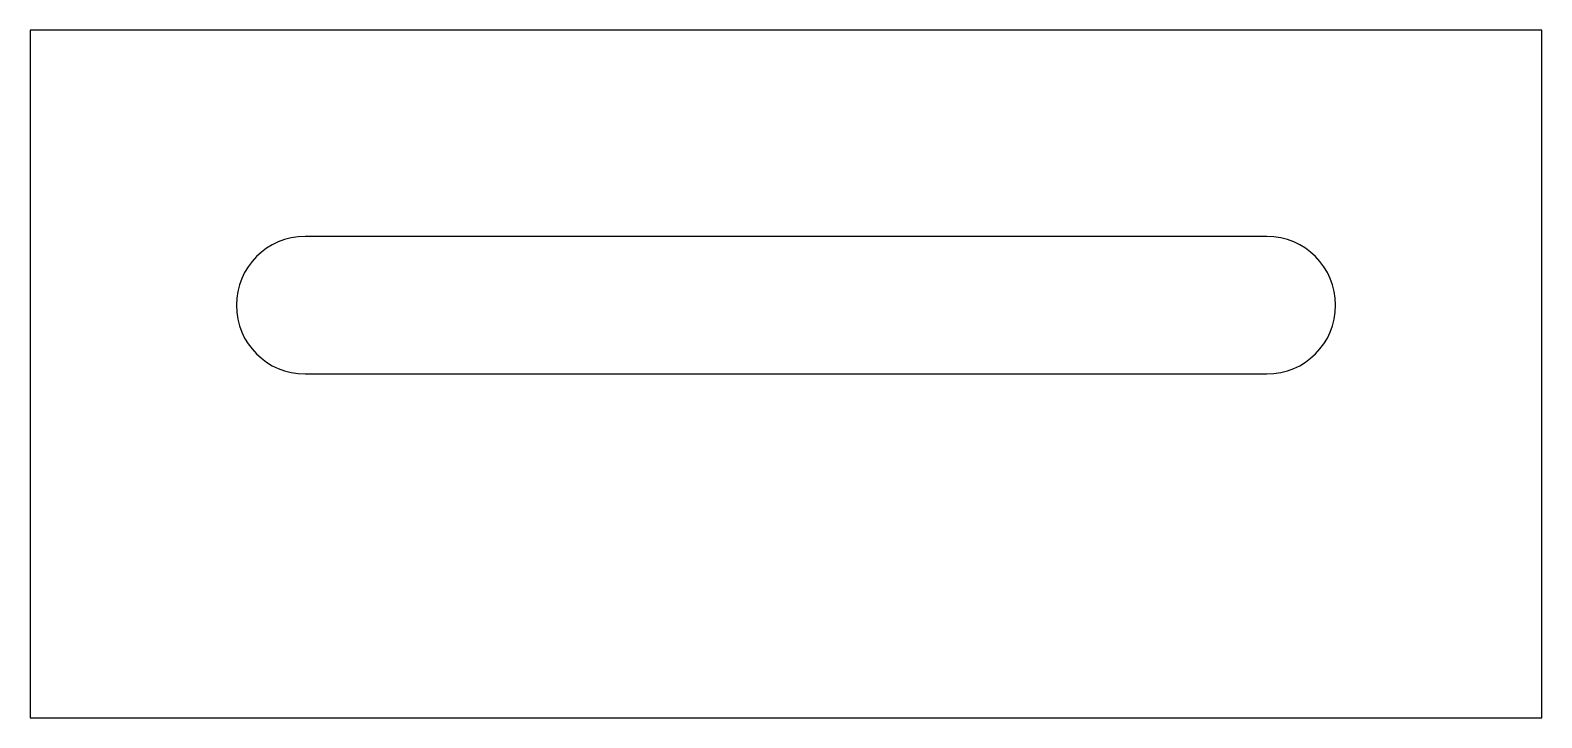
# Model space of a CAD drawing. Header units: millimetres. Extents: x 0 to 110, y -50 to 0.
import ezdxf

# ---------------------------------------------------------------- set-up
doc = ezdxf.new("R2010")
doc.units = ezdxf.units.MM

msp = doc.modelspace()

# ---------------------------------------------------------------- linework, layer by layer
at = {"color": 7, "linetype": 'Continuous', "lineweight": 25}
for p, q in [((0, 0), (0, -50)), ((110, 0), (0, 0)), ((110, -50), (110, 0)), ((90, -15), (20, -15)), ((20, -25), (90, -25)), ((0, -50), (110, -50))]:
    msp.add_line(p, q, dxfattribs=at)
for centre, start, end in [((20, -20), 90, 270), ((90, -20), 270, 90)]:
    msp.add_arc(centre, 5, start, end, dxfattribs=at)

doc.saveas('drawing.dxf')
